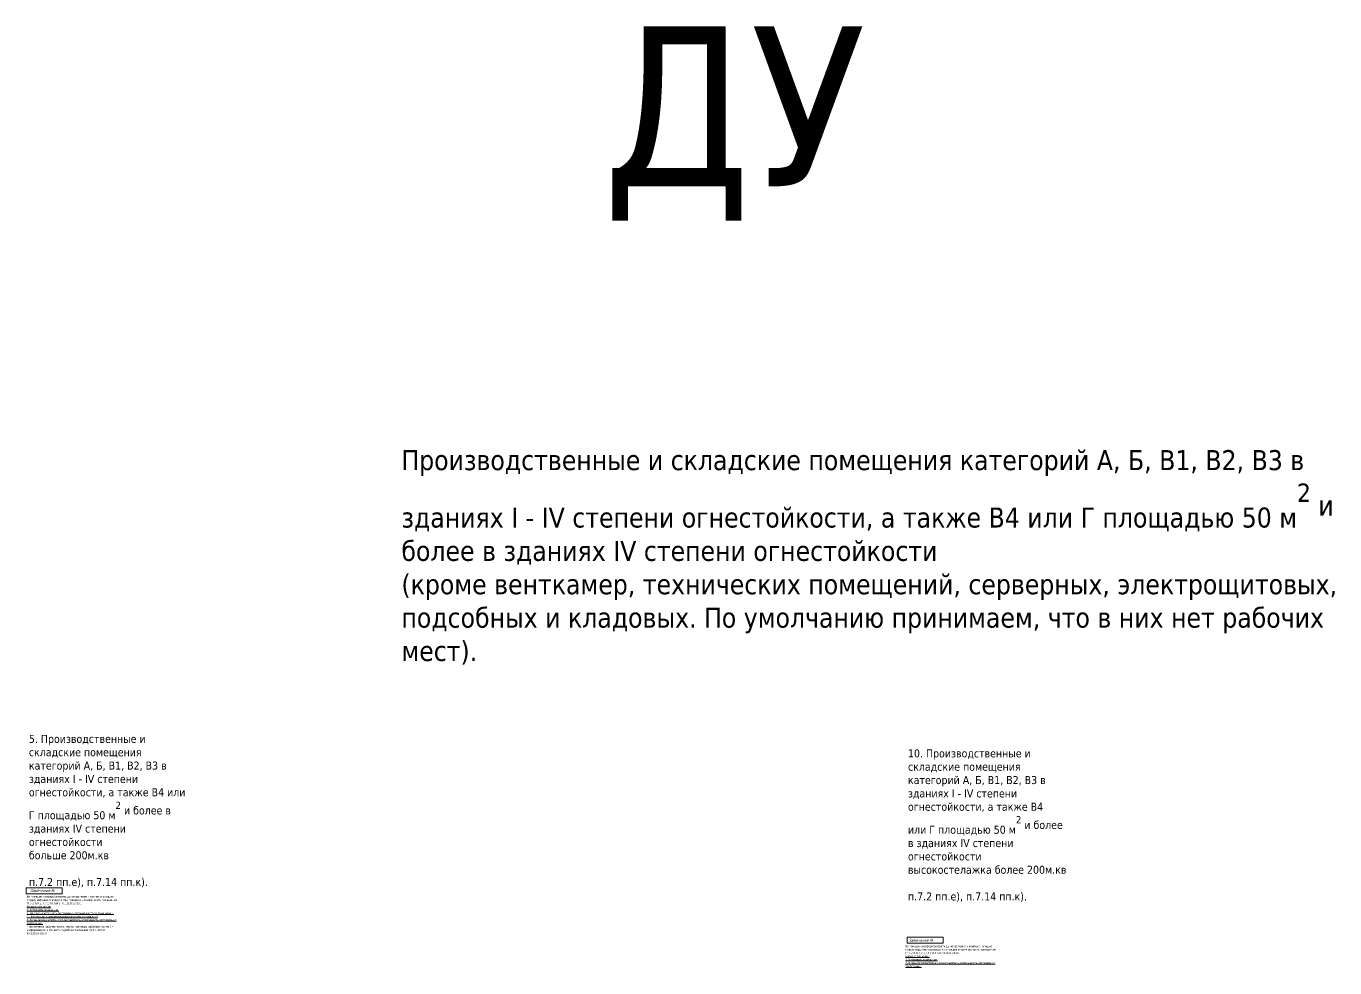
# Model space of a CAD drawing. Header units: millimetres. Extents: x -151274 to 981405, y -382735 to 210096.
# Drawn here: x 142394 to 534821, y -72168 to 210096 of the extents above; entities that cross this region are included whole.
import ezdxf

# ---------------------------------------------------------------- set-up
doc = ezdxf.new("R2010")
doc.units = ezdxf.units.MM
doc.layers.add('экспертиза ДУ', color=1, linetype='Continuous', lineweight=0)
doc.layers.add('экспертиза ДУ пояснения', color=6, linetype='Continuous', lineweight=0)
doc.styles.add('ЭКСПЕРТИЗА', font='tahoma.ttf')

msp = doc.modelspace()

# ---------------------------------------------------------------- linework, layer by layer
at = {"layer": 'экспертиза ДУ', "lineweight": 0}
for points in [[(142394, -48162), (153194, -48162), (153194, -49962), (142394, -49962), (142394, -48162)], [(406621, -63007), (417421, -63007), (417421, -64807), (406621, -64807), (406621, -63007)]]:
    msp.add_lwpolyline(points, dxfattribs=at)

# ---------------------------------------------------------------- texts
at = {"layer": 'экспертиза ДУ', "lineweight": 0, "style": 'ЭКСПЕРТИЗА', "oblique": 14.99998, "width": 0.8}
for p in [(143596, -49473), (407071, -64357)]:
    msp.add_text('Замечание №', height=900, dxfattribs=at).set_placement(p)
at = {"layer": 'экспертиза ДУ', "ltscale": 100, "char_height": 600, "width": 26264.8, "attachment_point": 1, "style": 'ЭКСПЕРТИЗА'}
for s, insert in [('\\A1;Из помещения предусмотреть дымоудаление {\\A0;и компенсирующую подачу наружного воздуха при пожаре в нижнюю часть }помещения (п.7.2 п.п.Е, п.7.14 п.п.{\\A0;И }СП7.13130.2013).\\P{\\L\\C6;Вариант решения:\\P1. Устранить замечание.\\P2. Не предусматривать постоянные рабочие места* в помещении.\\P\\H0.99996x;\\C2;3.  Категорию помещения предусмотреть не выше В4\\P4.\\A0;\\H1.00004x;\\l \\LВ рамках разработки СТУ рассмотреть возможность отступить от требования. \\H0.9998x;\\l\\P\\C6;* Постоянное рабочее место: место, где люди работают более 2 ч непрерывно или более 50 % рабочего времени (п.3.1.19 СП 60.13330.2020).}', (142569, -50511)), ('\\A1;Из помещения предусмотреть дымоудаление {\\A0;и компенсирующую подачу наружного воздуха при пожаре в нижнюю часть }помещения (п.7.2 п.п.Е, п.7.14 п.п.{\\A0;И }СП7.13130.2013).\\P{\\L\\C6;Вариант решения:\\P1. Устранить замечание.\\P\\C2;2\\H0.99996x;.\\A0;\\H1.00004x;\\l \\LВ рамках разработки СТУ рассмотреть возможность отступить от требования. }', (406045, -65395))]:
    msp.add_mtext(s, dxfattribs=dict(at, insert=insert))
at = {"layer": 'экспертиза ДУ пояснения', "color": 2, "lineweight": 0, "attachment_point": 1, "style": 'ЭКСПЕРТИЗА'}
for s, insert, char_height, width in [('ДУ', (315382, 210096, 0), 48000, 757116.21), ('\\A1;Производственные и складские помещения{\\A0; категорий А, Б, В1, В2, В3 в зданиях I - IV степени огнестойкости, а также В4 или Г площадью 50 м\\A1;\\H0.91667x;\\S2^ ;\\H1.09091x; и более в зданиях IV степени огнестойкости\\P\\A0;\\H1x;(кроме венткамер, технических помещений, серверных, электрощитовых, подсобных и кладовых. По умолчанию принимаем, что в них нет рабочих мест).}', (254921, 83016, 0), 6000, 296090.6)]:
    msp.add_mtext(s, dxfattribs=dict(at, insert=insert, char_height=char_height, width=width))
at = {"layer": 'экспертиза ДУ пояснения', "color": 30, "lineweight": 0, "char_height": 2400, "attachment_point": 1, "style": 'ЭКСПЕРТИЗА'}
for s, insert, width in [('\\A1;{\\C2;5. Производственные и складские помещения\\A0; категорий А, Б, В1, В2, В3 в зданиях I - IV степени огнестойкости, а также В4 или Г площадью 50 м\\A1;\\H0.91667x;\\S2^ ;\\H1.09091x; и более в зданиях IV степени огнестойкости\\P\\A0;\\C30;больше 200м.кв\\P\\P\\C2;п.7.2 пп.е), п.7.14 пп.к).}', (143209, -2347, 0), 48621.62), ('\\A1;{\\C2;10. Производственные и складские помещения\\A0; категорий А, Б, В1, В2, В3 в зданиях I - IV степени огнестойкости, а также В4 или Г площадью 50 м\\A1;\\H0.91667x;\\S2^ ;\\H1.09091x; и более в зданиях IV степени огнестойкости\\P\\A0;\\C30;высокостелажка более 200м.кв\\P\\C2;\\Pп.7.2 пп.е), п.7.14 пп.к).}', (406815, -6686, 0), 46597.63)]:
    msp.add_mtext(s, dxfattribs=dict(at, insert=insert, width=width))

doc.saveas('drawing.dxf')
